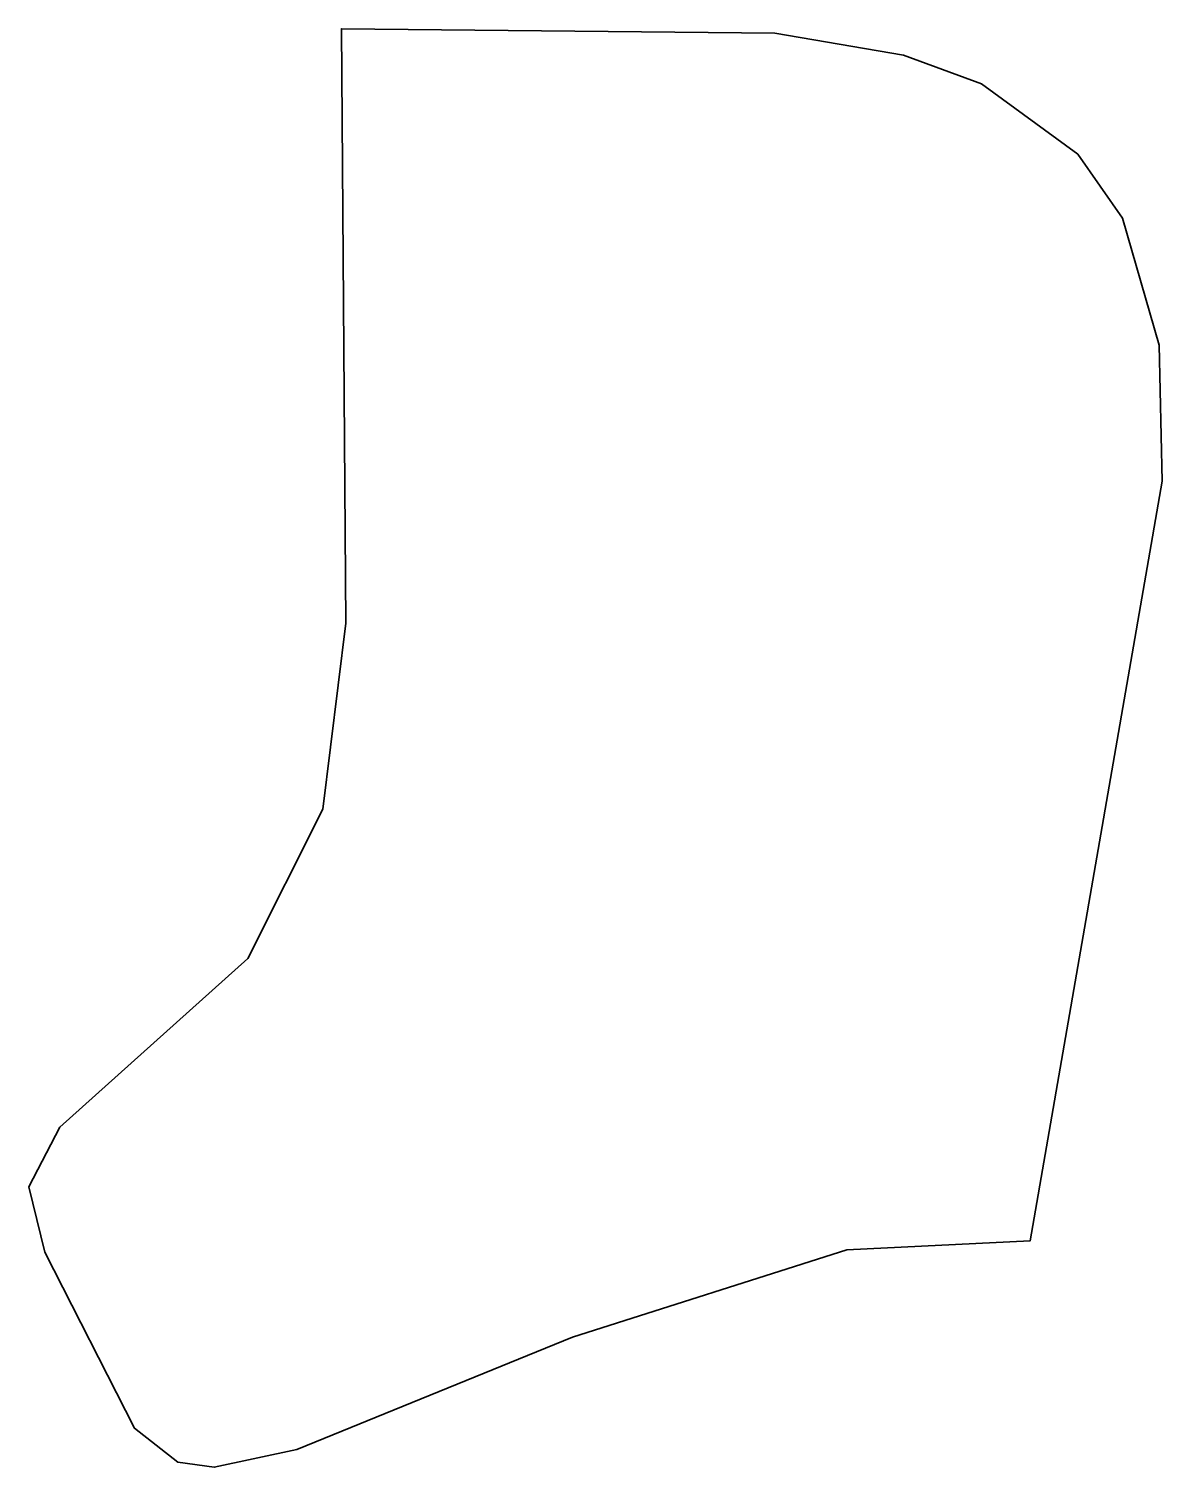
# Model space of a CAD drawing. Extents: x 0 to 3172, y -4035 to -11.
import ezdxf

# ---------------------------------------------------------------- set-up
doc = ezdxf.new("R2010")
doc.units = 0
doc.linetypes.add('Solid', pattern=[0])

msp = doc.modelspace()

# ---------------------------------------------------------------- linework, layer by layer
at = {"color": 0, "linetype": 'Solid', "lineweight": 35}
msp.add_lwpolyline([(2088, -23), (2448, -85), (2666, -165), (2936, -362), (3061, -541), (3163, -896), (3172, -1277), (2802, -3402), (2289, -3427), (1522, -3671), (750, -3985), (519, -4035), (417, -4021), (296, -3926), (45, -3433), (0, -3251), (87, -3084), (613, -2612), (823, -2194), (887, -1674), (875, -11), (2088, -23)], close=True, dxfattribs=at)

doc.saveas('drawing.dxf')
